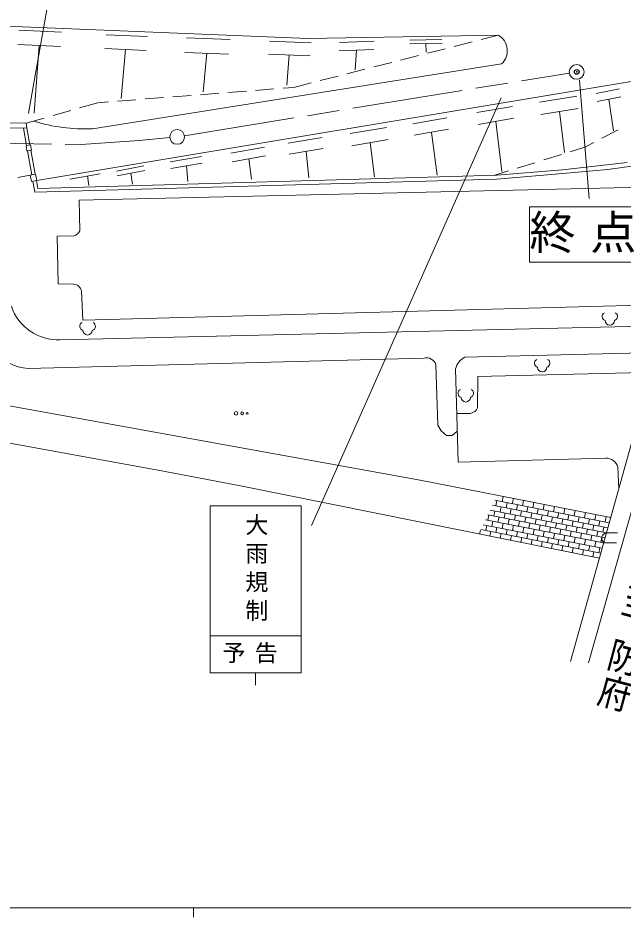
# Model space of a CAD drawing. Units: millimetres, scale not verified. Extents: x 40000 to 680000, y 20000 to 380000.
# Drawn here: x 148991 to 214573, y 204000 to 301461 of the extents above; entities that cross this region are included whole.
import ezdxf
from ezdxf.enums import TextEntityAlignment as Align

# ---------------------------------------------------------------- set-up
doc = ezdxf.new("R2010")
doc.units = ezdxf.units.MM
doc.header["$LTSCALE"] = 1000
doc.header["$PDMODE"] = 32
doc.header["$PDSIZE"] = 500
doc.linetypes.add('CHAIN', pattern=[18.5, 12, -1.5, 3.5, -1.5])
for name, color, linetype, lineweight in [('M-BGD', 7, 'Continuous', 13), ('M-BMK', 2, 'CHAIN', 13), ('M-BMK-SRVR', 3, 'Continuous', 13), ('M-STR-HTXT', 7, 'Continuous', 13), ('M-STR-STRC', 7, 'Continuous', 13), ('M-TTL-BAND', 7, 'Continuous', 13)]:
    doc.layers.add(name, color=color, linetype=linetype, lineweight=lineweight)
doc.layers.add('M-BGD-HTXT', color=7, linetype='Continuous')
doc.layers.add('M-OTRS', color=6, linetype='Continuous')
doc.styles.add('@ＭＳ ゴシック', font='')
doc.styles.add('ＭＳ ゴシック', font='')
doc.styles.get('@ＭＳ ゴシック').set_extended_font_data('@MS Gothic')
doc.styles.get('ＭＳ ゴシック').set_extended_font_data('MS Gothic')

# ---------------------------------------------------------------- blocks, each defined once
blk = doc.blocks.new('ﾌﾟﾛｯﾄﾏｰｸ-02')
at = {"color": 3, "linetype": 'Continuous', "lineweight": 13}
blk.add_circle((0, 0), 0.5, dxfattribs=at)
blk = doc.blocks.new('open_arrow')
at = {"color": 0, "linetype": 'Continuous', "lineweight": -2}
blk.add_lwpolyline([(7.5, 1.25), (0, 0), (7.5, -1.25)], dxfattribs=at)

msp = doc.modelspace()

# ---------------------------------------------------------------- linework, layer by layer
at = {"layer": 'M-BGD'}
for p, q in [((144690, 300701), (180405, 299231)), ((149079, 300122), (153714, 299918)), ((158544, 299633), (163026, 299441)), ((167242, 299293), (171973, 299121)), ((180405, 299231), (201072, 299593)), ((201072, 299593), (199187, 299113)), ((148969, 298580), (153604, 298375)), ((151286, 298478), (150763, 291143)), ((176254, 298953), (180775, 298780)), ((183853, 298799), (187607, 298934)), ((191471, 299052), (194944, 299137)), ((191479, 298646), (194953, 298732)), ((193216, 298689), (193236, 297742)), ((198218, 298866), (196280, 298372)), ((158413, 298143), (162896, 297951)), ((160654, 298047), (160189, 292747)), ((167093, 297722), (171824, 297550)), ((169459, 297636), (169065, 293471)), ((176139, 297545), (180660, 297372)), ((178400, 297459), (178132, 294173)), ((183795, 297896), (187550, 298030)), ((185672, 297963), (185538, 295855)), ((192404, 297383), (190466, 296889)), ((195311, 298125), (193373, 297630)), ((229425, 297280), (210833, 231563)), ((201410, 296479), (157073, 289450)), ((189497, 296642), (187559, 296148)), ((186590, 295901), (184652, 295407)), ((216842, 294797), (151045, 283848)), ((180776, 294419), (178890, 293938)), ((183683, 295160), (181745, 294666)), ((173746, 293536), (171752, 293380)), ((176737, 293770), (174743, 293614)), ((178890, 293938), (177734, 293848)), ((211652, 293266), (214206, 293789)), ((161782, 292601), (159788, 292445)), ((164773, 292835), (162779, 292679)), ((167764, 293068), (165770, 292912)), ((170755, 293302), (168761, 293146)), ((205506, 292350), (209554, 292988)), ((211775, 292405), (214329, 292929)), ((213052, 292667), (213539, 289235)), ((154716, 291437), (152794, 290884)), ((157635, 292276), (155677, 291713)), ((158791, 292367), (157635, 292276)), ((198727, 291203), (202584, 291879)), ((205671, 290994), (209719, 291632)), ((151833, 290607), (149876, 290044)), ((191780, 289981), (195484, 290632)), ((198875, 289906), (202731, 290583)), ((207695, 291313), (208233, 286880)), ((149579, 289520), (149913, 287630)), ((149964, 289512), (150291, 287697)), ((185011, 288932), (188944, 289596)), ((200803, 290244), (201422, 284808)), ((178271, 287907), (181962, 288520)), ((191948, 288739), (195651, 289390)), ((193799, 289064), (194426, 284411)), ((212289, 288418), (214062, 289342)), ((185182, 287613), (189116, 288277)), ((187149, 287945), (187630, 284255)), ((210419, 287443), (211402, 287956)), ((150012, 287070), (150475, 284459)), ((150392, 287138), (150862, 284535)), ((172067, 286817), (175694, 287468)), ((178388, 286681), (182079, 287294)), ((180234, 286988), (180507, 284127)), ((205981, 286067), (207891, 286660)), ((208846, 286956), (210419, 287443)), ((165485, 285862), (168882, 286450)), ((165553, 285139), (168950, 285726)), ((172195, 285865), (175822, 286517)), ((174008, 286191), (174306, 283971)), ((203115, 285179), (205026, 285771)), ((208016, 284991), (215018, 285809)), ((159659, 284841), (162647, 285428)), ((159735, 284339), (162723, 284926)), ((161229, 284632), (161408, 283460)), ((167251, 285433), (167410, 283744)), ((200587, 284395), (202160, 284883)), ((200879, 284403), (208016, 284991)), ((200912, 284005), (208049, 284592)), ((200912, 284005), (208049, 284592)), ((208063, 284593), (212912, 285020)), ((150326, 284429), (148991, 284162)), ((150599, 283760), (150810, 282568)), ((200891, 284004), (150810, 282568)), ((150988, 283837), (151143, 282978)), ((151143, 282978), (200879, 284403)), ((154616, 283999), (157903, 284581)), ((156514, 284335), (156655, 283318)), ((223465, 283293), (155618, 281722)), ((155618, 281722), (155688, 278399)), ((155038, 277856), (153222, 277793)), ((153222, 277793), (153351, 272624)), ((153351, 272624), (155040, 272612)), ((155891, 271846), (156005, 268715)), ((156005, 268715), (216479, 270342)), ((153577, 266577), (219073, 268095)), ((218236, 265194), (197413, 264687)), ((150096, 263447), (193005, 264577)), ((194296, 263875), (194510, 257312)), ((196406, 263424), (196711, 253316)), ((198802, 259207), (198821, 262598)), ((198821, 262598), (217640, 263060)), ((196552, 258593), (198055, 258592)), ((194510, 257312), (194874, 256712)), ((194874, 256712), (195445, 256201)), ((196064, 256210), (196610, 256652)), ((195445, 256201), (196064, 256210)), ((196711, 253316), (212699, 253751)), ((213998, 252761), (214115, 250428)), ((201568, 249583), (201459, 249025)), ((212934, 246197), (200423, 248649)), ((213087, 246747), (200676, 249178)), ((200901, 249134), (200791, 248576)), ((202017, 248916), (201907, 248358)), ((202684, 249364), (202575, 248806)), ((203133, 248697), (203024, 248139)), ((203800, 249146), (203691, 248588)), ((204917, 248927), (204807, 248369)), ((206033, 248708), (205924, 248150)), ((200014, 247569), (199905, 247011)), ((212627, 245098), (199916, 247589)), ((212781, 245648), (200169, 248119)), ((200682, 248018), (200573, 247460)), ((201349, 248467), (201240, 247909)), ((201798, 247800), (201689, 247241)), ((202466, 248248), (202356, 247690)), ((202914, 247581), (202805, 247023)), ((203582, 248030), (203472, 247472)), ((204249, 248478), (204140, 247920)), ((204698, 247811), (204589, 247253)), ((205365, 248260), (205256, 247702)), ((205814, 247592), (205705, 247034)), ((206482, 248041), (206372, 247483)), ((207149, 248490), (207040, 247932)), ((207598, 247822), (207488, 247264)), ((208265, 248271), (208156, 247713)), ((208714, 247604), (208605, 247045)), ((209381, 248052), (209272, 247494)), ((210498, 247834), (210388, 247276)), ((211614, 247615), (211504, 247057)), ((212474, 244549), (199662, 247059)), ((200463, 246902), (200354, 246344)), ((201131, 247351), (201021, 246793)), ((201579, 246683), (201470, 246125)), ((202247, 247132), (202138, 246574)), ((203363, 246913), (203254, 246355)), ((204031, 247362), (203921, 246804)), ((204479, 246695), (204370, 246137)), ((205147, 247143), (205037, 246585)), ((206263, 246925), (206154, 246367)), ((206930, 247374), (206821, 246815)), ((207379, 246706), (207270, 246148)), ((208047, 247155), (207937, 246597)), ((209163, 246936), (209053, 246378)), ((209830, 247385), (209721, 246827)), ((210279, 246717), (210170, 246159)), ((210946, 247166), (210837, 246608)), ((212063, 246947), (211953, 246389)), ((212730, 247396), (212621, 246838)), ((199108, 245901), (199033, 245516)), ((212167, 243450), (199155, 245999)), ((212320, 243999), (199409, 246529)), ((199796, 246453), (199686, 245895)), ((200245, 245786), (200148, 245291)), ((200912, 246235), (200803, 245677)), ((202028, 246016), (201919, 245458)), ((202696, 246465), (202586, 245907)), ((203144, 245797), (203035, 245239)), ((203812, 246246), (203702, 245688)), ((204928, 246027), (204819, 245469)), ((205595, 246476), (205486, 245918)), ((206044, 245809), (205935, 245250)), ((206712, 246257), (206602, 245699)), ((207828, 246039), (207719, 245481)), ((208495, 246487), (208386, 245929)), ((208944, 245820), (208835, 245262)), ((209612, 246269), (209502, 245711)), ((210060, 245601), (209951, 245043)), ((210728, 246050), (210618, 245492)), ((211395, 246499), (211286, 245941)), ((211844, 245831), (211735, 245273)), ((212511, 246280), (212402, 245722)), ((213979, 245655), (212822, 245640)), ((201361, 245567), (201263, 245066)), ((202477, 245348), (202378, 244842)), ((203593, 245130), (203493, 244617)), ((204261, 245579), (204151, 245020)), ((204709, 244911), (204608, 244393)), ((205377, 245360), (205267, 244802)), ((205826, 244692), (205723, 244168)), ((206493, 245141), (206384, 244583)), ((207160, 245590), (207051, 245032)), ((207609, 244922), (207500, 244364)), ((208277, 245371), (208167, 244813)), ((208725, 244704), (208616, 244146)), ((209393, 245152), (209283, 244594)), ((210509, 244934), (210400, 244376)), ((211176, 245383), (211067, 244824)), ((211625, 244715), (211516, 244157)), ((212293, 245164), (212183, 244606)), ((206942, 244474), (206838, 243943)), ((208058, 244255), (207953, 243719)), ((209174, 244036), (209068, 243494)), ((209842, 244485), (209732, 243927)), ((210290, 243818), (210183, 243269)), ((210958, 244266), (210848, 243708)), ((212074, 244048), (211965, 243490)), ((213871, 244560), (212591, 244559)), ((211407, 243599), (211298, 243045))]:
    msp.add_line(p, q, dxfattribs=at)
for points in [[(208887, 231696), (218266, 265302), (227506, 297274)], [(66186, 291287), (114075, 290201), (149964, 289512)], [(92483, 291234), (103017, 291070), (126437, 290480), (149876, 290044), (149964, 289512)], [(212926, 285022), (220646, 286122), (224458, 286729)], [(65702, 271938), (121844, 264131), (192580, 251344), (213241, 247296)], [(65594, 267587), (123459, 259441), (144111, 256081), (164384, 252409), (172929, 250775), (212014, 242901)]]:
    msp.add_lwpolyline(points, dxfattribs=at)
for points in [[(150453, 287148), (149961, 287061), (149862, 287621), (150354, 287708)], [(150326, 284429), (150907, 284544), (151045, 283848), (150464, 283733)]]:
    msp.add_lwpolyline(points, close=True, dxfattribs=at)
for centre, radius in [((172631, 258601), 200), ((173281, 258601), 150), ((173831, 258601), 100)]:
    msp.add_circle(centre, radius, dxfattribs=at)
for centre, radius, start, end in [((200077, 297910), 1956, 312.95253, 59.40579), ((156244, 307869), 18438, 252.52062, 272.57922), ((154867, 278721), 881, 281.1741, 338.54639), ((154942, 271648), 970, 11.81545, 84.21012), ((153342, 271924), 5353, 198.74979, 272.52204), ((150640, 269159), 5738, 178.4477, 264.55663), ((212750, 269105), 452, 116.08703, 255.33416), ((213533, 269105), 452, 284.66584, 63.91297), ((156143, 268036), 452, 116.08703, 255.33416), ((156927, 268036), 452, 284.66584, 63.91297), ((213141, 268667), 506, 180, 360), ((156535, 267598), 506, 180, 360), ((193288, 263560), 1056, 17.39179, 105.59126), ((198371, 262890), 2036, 118.04618, 164.79139), ((205423, 264029), 452, 116.08703, 255.33416), ((206206, 264029), 452, 284.66584, 63.91297), ((205814, 263591), 506, 180, 360), ((197138, 260772), 452, 116.08703, 255.33416), ((197530, 260335), 506, 180, 360), ((197921, 260772), 452, 284.66584, 63.91297), ((197814, 259647), 1082, 282.87477, 336.01929), ((212714, 252424), 1327, 14.70996, 90.66538), ((212844, 245070), 570, 92.26322, 243.68096)]:
    msp.add_arc(centre, radius, start, end, dxfattribs=at)
at = {"layer": 'M-BMK'}
msp.add_line((167036, 288700), (208764, 295488), dxfattribs=at)
msp.add_lwpolyline([(66951, 289879), (103628, 288737), (155292, 287727), (162135, 288169), (165451, 288492)], dxfattribs=at)
at = {"layer": 'M-OTRS'}
msp.add_point((209553, 295616), dxfattribs=at)
at = {"layer": 'M-STR-HTXT'}
msp.add_lwpolyline([(150148, 291151), (155440, 321178), (188024, 321178)], dxfattribs=at)
at = {"layer": 'M-STR-STRC'}
for p, q in [((210895, 281902), (209841, 294704)), ((180791, 246460), (201357, 292813)), ((169813, 248581), (169813, 230459)), ((179682, 248581), (169813, 248581)), ((179682, 230459), (179682, 248581)), ((169813, 234482), (179682, 234482)), ((169813, 230459), (179682, 230459)), ((174748, 230459), (174748, 229142))]:
    msp.add_line(p, q, dxfattribs=at)
msp.add_lwpolyline([(204431, 280978), (217431, 280978), (217431, 274978), (204431, 274978)], close=True, dxfattribs=at)
at = {"layer": 'M-TTL-BAND'}
for p, q in [((40000, 205000), (579000, 205000)), ((168000, 205000), (168000, 204000))]:
    msp.add_line(p, q, dxfattribs=at)

# ---------------------------------------------------------------- block references
at = {"layer": 'M-BMK-SRVR', "xscale": 1600, "yscale": 1600, "rotation": 90}
for p in [(209553, 295616), (166247, 288571)]:
    msp.add_blockref('ﾌﾟﾛｯﾄﾏｰｸ-02', p, dxfattribs=at)
at = {"layer": 'M-STR-HTXT', "rotation": 80}
msp.add_blockref('open_arrow', (150148, 291151), dxfattribs=at)

# ---------------------------------------------------------------- texts
at = {"layer": 'M-BGD-HTXT', "style": '@ＭＳ ゴシック', "width": 1.15}
msp.add_text('至 防府', height=2566, rotation=255.104, dxfattribs=at).set_placement((214796, 240483), align=Align.BOTTOM_LEFT)
at = {"layer": 'M-STR-STRC', "insert": (211023, 278005), "char_height": 3666, "attachment_point": 5, "style": 'ＭＳ ゴシック'}
msp.add_mtext('\\T1.32;終点', dxfattribs=at)
at = {"layer": 'M-STR-STRC', "char_height": 1833, "attachment_point": 5}
for s, insert, rotation, style in [('\\T1.24;大雨規制', (174748, 241603), 270, '@ＭＳ ゴシック'), ('\\T1.4;予告', (174645, 232524), 359.868, 'ＭＳ ゴシック')]:
    msp.add_mtext(s, dxfattribs=dict(at, insert=insert, rotation=rotation, style=style))

doc.saveas('drawing.dxf')
